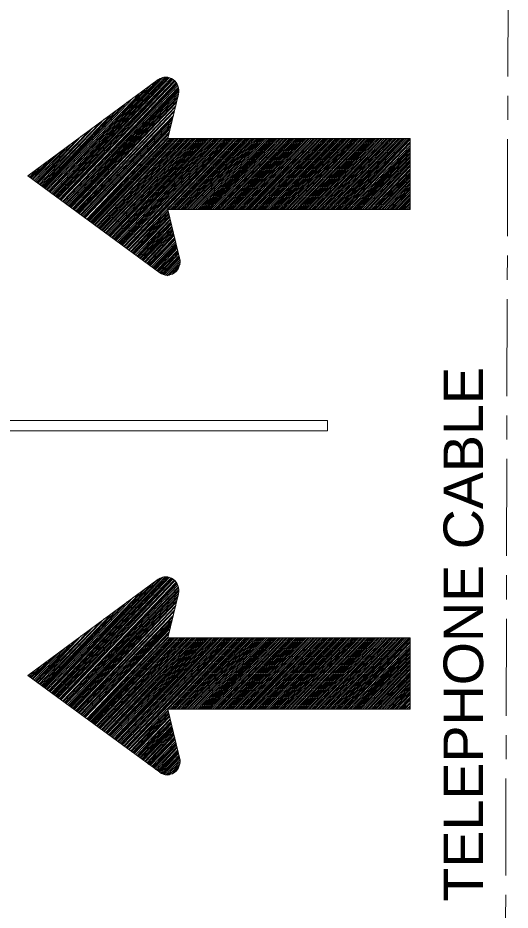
# Model space of a CAD drawing. Extents: x -524 to 1472, y -357 to 353.
# Drawn here: x 619.1 to 695.2, y -65.6 to 72.6 of the extents above; entities that cross this region are included whole.
import ezdxf

# ---------------------------------------------------------------- set-up
doc = ezdxf.new("R2010")
doc.units = 0
doc.header["$LTSCALE"] = 2.5
doc.linetypes.add('LONG_DASH_SHORT_DASH', pattern=[9.9, 6, -1.2, 1.5, -1.2])
doc.layers.add('1', color=7, linetype='Continuous', lineweight=13)

msp = doc.modelspace()

# ---------------------------------------------------------------- linework, layer by layer
at = {"layer": '1', "linetype": 'LONG_DASH_SHORT_DASH'}
msp.add_line((695.243, 202.293), (694.063, -250.206), dxfattribs=at)
at = {"layer": '1'}
for p, q in [((620.589, 48.148), (640.782, 63.035)), ((624.094, 45.636), (640.471, 62.768)), ((624.269, 45.437), (641.143, 63.228)), ((624.458, 45.37), (641.516, 63.347)), ((624.571, 45.249), (641.878, 63.414)), ((624.702, 45.185), (642.135, 63.414)), ((624.887, 45.055), (642.319, 63.347)), ((625.01, 44.86), (642.548, 63.347)), ((625.137, 44.796), (642.738, 63.228)), ((625.309, 44.675), (642.931, 63.156)), ((625.491, 44.547), (643.113, 63.082)), ((625.621, 44.402), (643.233, 62.9)), ((625.803, 44.402), (643.351, 62.768)), ((625.994, 44.215), (643.548, 62.575)), ((626.171, 44.146), (643.598, 62.44)), ((626.293, 43.952), (643.717, 62.32)), ((623.781, 45.763), (638.696, 61.471)), ((623.909, 45.698), (639.606, 62.12)), ((626.422, 43.825), (643.788, 62.12)), ((626.541, 43.756), (643.898, 61.868)), ((626.725, 43.643), (643.898, 61.667)), ((626.914, 43.512), (643.898, 61.418)), ((627.029, 43.381), (643.898, 61.154)), ((627.215, 43.318), (643.898, 60.826)), ((623.296, 46.151), (635.991, 59.544)), ((623.473, 46.091), (636.911, 60.192)), ((623.655, 45.964), (637.828, 60.778)), ((627.343, 43.262), (643.841, 60.455)), ((627.523, 43.058), (643.717, 60.123)), ((627.641, 42.936), (643.662, 59.744)), ((627.831, 42.862), (643.548, 59.424)), ((622.986, 46.328), (634.276, 58.203)), ((623.111, 46.278), (635.126, 58.845)), ((628.011, 42.739), (643.479, 58.967)), ((628.146, 42.615), (643.351, 58.715)), ((628.257, 42.476), (643.289, 58.252)), ((622.74, 46.605), (632.43, 56.911)), ((622.857, 46.474), (633.343, 57.48)), ((628.449, 42.411), (643.166, 57.935)), ((628.562, 42.29), (643.166, 57.48)), ((628.747, 42.149), (643.04, 57.165)), ((628.87, 42.026), (642.931, 56.786)), ((622.426, 46.856), (630.714, 55.624)), ((622.553, 46.731), (631.63, 56.198)), ((628.989, 41.897), (642.86, 56.457)), ((629.248, 41.827), (642.738, 55.994)), ((629.364, 41.7), (642.619, 55.677)), ((629.489, 41.647), (642.548, 55.292)), ((622.122, 47.121), (628.87, 54.264)), ((622.195, 46.982), (629.861, 54.909)), ((629.741, 41.448), (642.494, 54.909)), ((629.861, 41.383), (642.444, 54.593)), ((629.978, 41.255), (642.319, 54.138)), ((630.093, 41.136), (642.319, 53.939)), ((630.286, 40.998), (642.619, 53.939)), ((630.475, 40.927), (642.86, 53.939)), ((630.599, 40.804), (643.166, 53.939)), ((630.714, 40.685), (643.351, 53.939)), ((630.896, 40.609), (643.662, 53.939)), ((631.025, 40.484), (643.898, 53.939)), ((631.21, 40.355), (644.212, 53.939)), ((631.388, 40.221), (644.463, 53.939)), ((631.514, 40.096), (644.765, 53.939)), ((631.698, 40.032), (644.951, 53.939)), ((631.819, 39.893), (645.246, 53.939)), ((632.011, 39.768), (645.503, 53.939)), ((632.12, 39.643), (645.745, 53.939)), ((632.308, 39.516), (646.049, 53.939)), ((632.43, 39.451), (646.299, 53.939)), ((632.617, 39.315), (646.546, 53.939)), ((632.734, 39.194), (646.851, 53.939)), ((632.93, 39.12), (647.094, 53.939)), ((633.111, 39), (647.348, 53.939)), ((633.225, 38.872), (647.645, 53.939)), ((633.343, 38.738), (647.89, 53.939)), ((633.54, 38.609), (648.152, 53.939)), ((633.732, 38.543), (648.386, 53.939)), ((633.905, 38.359), (648.624, 53.939)), ((634.034, 38.225), (648.928, 53.939)), ((634.146, 38.157), (649.18, 53.939)), ((634.276, 38.103), (649.479, 53.939)), ((634.46, 37.961), (649.733, 53.939)), ((634.645, 37.835), (649.984, 53.939)), ((634.765, 37.708), (650.218, 53.939)), ((634.953, 37.582), (650.529, 53.939)), ((635.078, 37.505), (650.773, 53.939)), ((635.268, 37.394), (651.081, 53.939)), ((635.44, 37.267), (651.331, 53.939)), ((635.567, 37.128), (651.572, 53.939)), ((635.742, 36.991), (651.824, 53.939)), ((635.869, 36.938), (652.066, 53.939)), ((635.991, 36.815), (652.313, 53.939)), ((636.179, 36.663), (652.613, 53.939)), ((642.319, 42.936), (652.867, 53.939)), ((642.619, 42.936), (653.165, 53.939)), ((642.86, 42.936), (653.416, 53.939)), ((643.166, 42.936), (653.665, 53.939)), ((643.351, 42.936), (653.902, 53.939)), ((643.662, 42.936), (654.216, 53.939)), ((643.898, 42.936), (654.513, 53.939)), ((644.212, 42.936), (654.708, 53.939)), ((644.463, 42.936), (654.949, 53.939)), ((644.765, 42.936), (655.255, 53.939)), ((644.951, 42.936), (655.495, 53.939)), ((645.246, 42.936), (655.746, 53.939)), ((645.432, 42.936), (656.054, 53.939)), ((645.745, 42.936), (656.296, 53.939)), ((646.049, 42.936), (656.548, 53.939)), ((646.234, 42.936), (656.789, 53.939)), ((646.546, 42.936), (657.097, 53.939)), ((646.851, 42.936), (657.348, 53.939)), ((647.094, 42.936), (657.652, 53.939)), ((647.348, 42.936), (657.952, 53.939)), ((647.645, 42.936), (658.194, 53.939)), ((647.89, 42.936), (658.452, 53.939)), ((648.152, 42.936), (658.695, 53.939)), ((648.386, 42.936), (658.932, 53.939)), ((648.624, 42.936), (659.19, 53.939)), ((648.878, 42.936), (659.489, 53.939)), ((649.18, 42.936), (659.735, 53.939)), ((649.479, 42.936), (660.042, 53.939)), ((649.733, 42.936), (660.217, 53.939)), ((649.984, 42.936), (660.537, 53.939)), ((650.218, 42.936), (660.763, 53.939)), ((650.529, 42.936), (661.077, 53.939)), ((650.773, 42.936), (661.34, 53.939)), ((651.081, 42.936), (661.571, 53.939)), ((651.331, 42.936), (661.821, 53.939)), ((651.572, 42.936), (662.124, 53.939)), ((651.824, 42.936), (662.373, 53.939)), ((652.066, 42.936), (662.618, 53.939)), ((652.313, 42.936), (662.914, 53.939)), ((652.613, 42.936), (663.175, 53.939)), ((652.867, 42.936), (663.42, 53.939)), ((653.165, 42.936), (663.657, 53.939)), ((653.416, 42.936), (663.966, 53.939)), ((653.665, 42.936), (664.21, 53.939)), ((653.902, 42.936), (664.519, 53.939)), ((654.216, 42.936), (664.82, 53.939)), ((654.513, 42.936), (665.022, 53.939)), ((654.708, 42.936), (665.32, 53.939)), ((654.949, 42.936), (665.493, 53.939)), ((655.255, 42.936), (665.8, 53.939)), ((655.495, 42.936), (666.052, 53.939)), ((655.746, 42.936), (666.359, 53.939)), ((656.054, 42.936), (666.602, 53.939)), ((656.296, 42.936), (666.854, 53.939)), ((656.548, 42.936), (667.101, 53.939)), ((656.789, 42.936), (667.414, 53.939)), ((657.097, 42.936), (667.648, 53.939)), ((657.348, 42.936), (667.888, 53.939)), ((657.652, 42.936), (668.205, 53.939)), ((657.952, 42.936), (668.441, 53.939)), ((658.194, 42.936), (668.69, 53.939)), ((658.389, 42.936), (668.931, 53.939)), ((658.695, 42.936), (669.236, 53.939)), ((658.932, 42.936), (669.482, 53.939)), ((659.19, 42.936), (669.788, 53.939)), ((659.489, 42.936), (669.971, 53.939)), ((659.735, 42.936), (670.285, 53.939)), ((659.977, 42.936), (670.548, 53.939)), ((660.217, 42.936), (670.845, 53.939)), ((660.537, 42.936), (671.086, 53.939)), ((660.763, 42.936), (671.317, 53.939)), ((661.077, 42.936), (671.576, 53.939)), ((661.271, 42.936), (671.825, 53.939)), ((661.571, 42.936), (672.123, 53.939)), ((661.821, 42.936), (672.37, 53.939)), ((662.124, 42.936), (672.682, 53.939)), ((662.373, 42.936), (672.922, 53.939)), ((662.618, 42.936), (673.219, 53.939)), ((662.914, 42.936), (673.469, 53.939)), ((663.175, 42.936), (673.728, 53.939)), ((663.42, 42.936), (673.971, 53.939)), ((663.657, 42.936), (674.273, 53.939)), ((663.966, 42.936), (674.464, 53.939)), ((664.21, 42.936), (674.762, 53.939)), ((664.519, 42.936), (675.003, 53.939)), ((664.767, 42.936), (675.316, 53.939)), ((665.022, 42.936), (675.499, 53.939)), ((665.32, 42.936), (675.805, 53.939)), ((665.493, 42.936), (676.109, 53.939)), ((665.8, 42.936), (676.298, 53.939)), ((666.052, 42.936), (676.604, 53.939)), ((666.301, 42.936), (676.852, 53.939)), ((666.602, 42.936), (677.095, 53.939)), ((666.854, 42.936), (677.409, 53.939)), ((667.101, 42.936), (677.642, 53.939)), ((667.414, 42.936), (677.953, 53.939)), ((667.648, 42.936), (678.207, 53.939)), ((667.888, 42.936), (678.508, 53.939)), ((668.205, 42.936), (678.685, 53.939)), ((668.441, 42.936), (678.936, 53.939)), ((668.69, 42.936), (679.244, 53.939)), ((668.931, 42.936), (679.557, 53.939)), ((669.236, 42.936), (679.79, 53.939)), ((621.764, 47.307), (627.154, 52.922)), ((621.938, 47.172), (628.011, 53.562)), ((669.482, 42.936), (679.79, 53.754)), ((669.741, 42.936), (679.79, 53.425)), ((669.971, 42.936), (679.79, 53.175)), ((670.285, 42.936), (679.79, 52.847)), ((670.548, 42.936), (679.79, 52.528)), ((621.391, 47.572), (625.379, 51.625)), ((621.574, 47.437), (626.293, 52.267)), ((670.845, 42.936), (679.79, 52.333)), ((671.086, 42.936), (679.79, 52.08)), ((671.317, 42.936), (679.79, 51.752)), ((671.576, 42.936), (679.79, 51.49)), ((671.825, 42.936), (679.79, 51.174)), ((621.141, 47.766), (623.608, 50.27)), ((621.277, 47.633), (624.458, 50.993)), ((672.066, 42.936), (679.79, 50.924)), ((672.37, 42.936), (679.79, 50.596)), ((672.682, 42.936), (679.79, 50.338)), ((672.922, 42.936), (679.79, 50.151)), ((673.219, 42.936), (679.79, 49.821)), ((620.84, 47.947), (621.811, 48.974)), ((621.021, 47.888), (622.74, 49.691)), ((673.418, 42.936), (679.79, 49.558)), ((673.728, 42.936), (679.79, 49.235)), ((673.971, 42.936), (679.79, 48.974)), ((674.273, 42.936), (679.79, 48.661)), ((674.464, 42.936), (679.79, 48.4)), ((641.021, 33.136), (620.589, 48.148)), ((620.71, 48.087), (620.887, 48.344)), ((674.762, 42.936), (679.79, 48.148)), ((675.003, 42.936), (679.79, 47.888)), ((675.316, 42.936), (679.79, 47.572)), ((675.499, 42.936), (679.79, 47.37)), ((675.805, 42.936), (679.79, 47.046)), ((676.109, 42.936), (679.79, 46.792)), ((676.298, 42.936), (679.79, 46.474)), ((676.604, 42.936), (679.79, 46.216)), ((676.852, 42.936), (679.79, 45.964)), ((677.095, 42.936), (679.79, 45.636)), ((677.409, 42.936), (679.79, 45.37)), ((677.642, 42.936), (679.79, 45.116)), ((677.953, 42.936), (679.79, 44.796)), ((678.207, 42.936), (679.79, 44.547)), ((678.444, 42.936), (679.79, 44.284)), ((678.685, 42.936), (679.79, 43.952)), ((678.936, 42.936), (679.79, 43.756)), ((679.244, 42.936), (679.79, 43.441)), ((679.557, 42.936), (679.79, 43.184)), ((679.737, 42.936), (679.79, 42.936)), ((636.303, 36.615), (642.25, 42.739)), ((636.479, 36.424), (642.319, 42.615)), ((636.616, 36.303), (642.369, 42.346)), ((636.792, 36.226), (642.444, 42.149)), ((636.911, 36.095), (642.494, 41.897)), ((637.096, 36.035), (642.548, 41.7)), ((637.274, 35.855), (642.619, 41.448)), ((637.46, 35.707), (642.619, 41.255)), ((637.575, 35.649), (642.738, 40.998)), ((637.714, 35.528), (642.738, 40.804)), ((637.886, 35.38), (642.8, 40.609)), ((638.013, 35.32), (642.86, 40.355)), ((638.194, 35.2), (642.86, 40.156)), ((638.327, 35.133), (642.978, 39.952)), ((638.508, 35.004), (643.04, 39.768)), ((638.634, 34.813), (643.04, 39.516)), ((638.808, 34.748), (643.166, 39.315)), ((638.997, 34.62), (643.166, 39.067)), ((639.117, 34.493), (643.233, 38.872)), ((639.241, 34.359), (643.351, 38.609)), ((639.431, 34.291), (643.351, 38.426)), ((639.606, 34.235), (643.41, 38.225)), ((639.728, 34.039), (643.479, 37.961)), ((639.907, 33.907), (643.548, 37.708)), ((640.042, 33.854), (643.548, 37.505)), ((640.163, 33.709), (643.598, 37.317)), ((640.288, 33.591), (643.662, 37.072)), ((640.522, 33.451), (643.717, 36.938)), ((640.644, 33.392), (643.788, 36.615)), ((640.83, 33.272), (643.841, 36.424)), ((640.957, 33.136), (643.898, 36.226)), ((641.143, 33.002), (643.898, 36.035)), ((641.331, 32.95), (644.031, 35.779)), ((641.516, 32.877), (644.088, 35.581)), ((641.696, 32.819), (644.088, 35.32)), ((641.942, 32.748), (644.153, 35.133)), ((642.178, 32.674), (644.153, 34.813)), ((642.494, 32.748), (644.153, 34.493)), ((642.86, 32.877), (644.031, 34.167)), ((643.41, 33.207), (643.717, 33.527)), ((620.589, -29.223), (640.782, -14.343)), ((624.094, -31.738), (640.471, -14.601)), ((624.269, -31.929), (641.143, -14.155)), ((624.458, -31.982), (641.516, -14.024)), ((624.571, -32.121), (641.878, -13.955)), ((624.702, -32.183), (642.135, -13.955)), ((624.887, -32.311), (642.319, -14.024)), ((625.01, -32.51), (642.548, -14.024)), ((625.137, -32.58), (642.738, -14.155)), ((625.309, -32.702), (642.931, -14.219)), ((625.491, -32.828), (643.113, -14.273)), ((625.621, -32.951), (643.233, -14.466)), ((625.803, -32.951), (643.351, -14.601)), ((625.994, -33.158), (643.548, -14.797)), ((626.171, -33.216), (643.598, -14.914)), ((626.293, -33.395), (643.717, -15.04)), ((623.781, -31.606), (638.696, -15.882)), ((623.909, -31.669), (639.606, -15.238)), ((626.422, -33.544), (643.788, -15.238)), ((626.541, -33.594), (643.898, -15.498)), ((626.725, -33.727), (643.898, -15.681)), ((626.914, -33.869), (643.898, -15.949)), ((627.029, -33.985), (643.898, -16.209)), ((627.215, -34.045), (643.898, -16.525)), ((623.296, -31.222), (635.991, -17.819)), ((623.473, -31.288), (636.911, -17.178)), ((623.655, -31.41), (637.828, -16.601)), ((627.343, -34.122), (643.841, -16.915)), ((627.523, -34.307), (643.717, -17.243)), ((627.641, -34.436), (643.662, -17.624)), ((627.831, -34.514), (643.548, -17.939)), ((622.986, -31.017), (634.276, -19.172)), ((623.111, -31.095), (635.126, -18.527)), ((628.011, -34.632), (643.479, -18.408)), ((628.146, -34.765), (643.351, -18.655)), ((628.257, -34.886), (643.289, -19.103)), ((622.74, -30.764), (632.43, -20.466)), ((622.857, -30.896), (633.343, -19.87)), ((628.449, -34.96), (643.166, -19.434)), ((628.562, -35.089), (643.166, -19.87)), ((628.747, -35.211), (643.04, -20.198)), ((628.87, -35.339), (642.931, -20.59)), ((622.426, -30.508), (630.714, -21.746)), ((622.553, -30.641), (631.63, -21.159)), ((628.989, -35.474), (642.86, -20.903)), ((629.248, -35.54), (642.738, -21.357)), ((629.364, -35.659), (642.619, -21.684)), ((629.489, -35.722), (642.548, -22.075)), ((622.122, -30.255), (628.87, -23.099)), ((622.195, -30.379), (629.861, -22.456)), ((629.741, -35.928), (642.494, -22.456)), ((629.861, -35.976), (642.444, -22.773)), ((629.978, -36.118), (642.319, -23.23)), ((630.093, -36.242), (642.319, -23.423)), ((630.286, -36.37), (642.619, -23.423)), ((630.475, -36.438), (642.86, -23.423)), ((630.599, -36.571), (643.166, -23.423)), ((630.714, -36.697), (643.351, -23.423)), ((630.896, -36.761), (643.662, -23.423)), ((631.025, -36.886), (643.898, -23.423)), ((631.21, -37.006), (644.212, -23.423)), ((631.388, -37.145), (644.463, -23.423)), ((631.514, -37.266), (644.765, -23.423)), ((631.698, -37.334), (644.951, -23.423)), ((631.819, -37.465), (645.246, -23.423)), ((632.011, -37.581), (645.503, -23.423)), ((632.12, -37.738), (645.745, -23.423)), ((632.308, -37.853), (646.049, -23.423)), ((632.43, -37.91), (646.299, -23.423)), ((632.617, -38.051), (646.546, -23.423)), ((632.734, -38.174), (646.851, -23.423)), ((632.93, -38.236), (647.094, -23.423)), ((633.111, -38.381), (647.348, -23.423)), ((633.225, -38.5), (647.645, -23.423)), ((633.343, -38.624), (647.89, -23.423)), ((633.54, -38.754), (648.152, -23.423)), ((633.732, -38.816), (648.386, -23.423)), ((633.905, -39.023), (648.624, -23.423)), ((634.034, -39.145), (648.928, -23.423)), ((634.146, -39.2), (649.18, -23.423)), ((634.276, -39.266), (649.479, -23.423)), ((634.46, -39.392), (649.733, -23.423)), ((634.645, -39.529), (649.984, -23.423)), ((634.765, -39.656), (650.218, -23.423)), ((634.953, -39.793), (650.529, -23.423)), ((635.078, -39.845), (650.773, -23.423)), ((635.268, -39.985), (651.081, -23.423)), ((635.44, -40.11), (651.331, -23.423)), ((635.567, -40.229), (651.572, -23.423)), ((635.742, -40.371), (651.824, -23.423)), ((635.869, -40.427), (652.066, -23.423)), ((635.991, -40.56), (652.313, -23.423)), ((636.179, -40.687), (652.613, -23.423)), ((642.319, -34.436), (652.867, -23.423)), ((642.619, -34.436), (653.165, -23.423)), ((642.86, -34.436), (653.416, -23.423)), ((643.166, -34.436), (653.665, -23.423)), ((643.351, -34.436), (653.902, -23.423)), ((643.662, -34.436), (654.216, -23.423)), ((643.898, -34.436), (654.513, -23.423)), ((644.212, -34.436), (654.708, -23.423)), ((644.463, -34.436), (654.949, -23.423)), ((644.765, -34.436), (655.255, -23.423)), ((644.951, -34.436), (655.495, -23.423)), ((645.246, -34.436), (655.746, -23.423)), ((645.432, -34.436), (656.054, -23.423)), ((645.745, -34.436), (656.296, -23.423)), ((646.049, -34.436), (656.548, -23.423)), ((646.234, -34.436), (656.789, -23.423)), ((646.546, -34.436), (657.097, -23.423)), ((646.851, -34.436), (657.348, -23.423)), ((647.094, -34.436), (657.652, -23.423)), ((647.348, -34.436), (657.952, -23.423)), ((647.645, -34.436), (658.194, -23.423)), ((647.89, -34.436), (658.452, -23.423)), ((648.152, -34.436), (658.695, -23.423)), ((648.386, -34.436), (658.932, -23.423)), ((648.624, -34.436), (659.19, -23.423)), ((648.878, -34.436), (659.489, -23.423)), ((649.18, -34.436), (659.735, -23.423)), ((649.479, -34.436), (660.042, -23.423)), ((649.733, -34.436), (660.217, -23.423)), ((649.984, -34.436), (660.537, -23.423)), ((650.218, -34.436), (660.763, -23.423)), ((650.529, -34.436), (661.077, -23.423)), ((650.773, -34.436), (661.34, -23.423)), ((651.081, -34.436), (661.571, -23.423)), ((651.331, -34.436), (661.821, -23.423)), ((651.572, -34.436), (662.124, -23.423)), ((651.824, -34.436), (662.373, -23.423)), ((652.066, -34.436), (662.618, -23.423)), ((652.313, -34.436), (662.914, -23.423)), ((652.613, -34.436), (663.175, -23.423)), ((652.867, -34.436), (663.42, -23.423)), ((653.165, -34.436), (663.657, -23.423)), ((653.416, -34.436), (663.966, -23.423)), ((653.665, -34.436), (664.21, -23.423)), ((653.902, -34.436), (664.519, -23.423)), ((654.216, -34.436), (664.82, -23.423)), ((654.513, -34.436), (665.022, -23.423)), ((654.708, -34.436), (665.32, -23.423)), ((654.949, -34.436), (665.493, -23.423)), ((655.255, -34.436), (665.8, -23.423)), ((655.495, -34.436), (666.052, -23.423)), ((655.746, -34.436), (666.359, -23.423)), ((656.054, -34.436), (666.602, -23.423)), ((656.296, -34.436), (666.854, -23.423)), ((656.548, -34.436), (667.101, -23.423)), ((656.789, -34.436), (667.414, -23.423)), ((657.097, -34.436), (667.648, -23.423)), ((657.348, -34.436), (667.888, -23.423)), ((657.652, -34.436), (668.205, -23.423)), ((657.952, -34.436), (668.441, -23.423)), ((658.194, -34.436), (668.69, -23.423)), ((658.389, -34.436), (668.931, -23.423)), ((658.695, -34.436), (669.236, -23.423)), ((658.932, -34.436), (669.482, -23.423)), ((659.19, -34.436), (669.788, -23.423)), ((659.489, -34.436), (669.971, -23.423)), ((659.735, -34.436), (670.285, -23.423)), ((659.977, -34.436), (670.548, -23.423)), ((660.217, -34.436), (670.845, -23.423)), ((660.537, -34.436), (671.086, -23.423)), ((660.763, -34.436), (671.317, -23.423)), ((661.077, -34.436), (671.576, -23.423)), ((661.271, -34.436), (671.825, -23.423)), ((661.571, -34.436), (672.123, -23.423)), ((661.821, -34.436), (672.37, -23.423)), ((662.124, -34.436), (672.682, -23.423)), ((662.373, -34.436), (672.922, -23.423)), ((662.618, -34.436), (673.219, -23.423)), ((662.914, -34.436), (673.469, -23.423)), ((663.175, -34.436), (673.728, -23.423)), ((663.42, -34.436), (673.971, -23.423)), ((663.657, -34.436), (674.273, -23.423)), ((663.966, -34.436), (674.464, -23.423)), ((664.21, -34.436), (674.762, -23.423)), ((664.519, -34.436), (675.003, -23.423)), ((664.767, -34.436), (675.316, -23.423)), ((665.022, -34.436), (675.499, -23.423)), ((665.32, -34.436), (675.805, -23.423)), ((665.493, -34.436), (676.109, -23.423)), ((665.8, -34.436), (676.298, -23.423)), ((666.052, -34.436), (676.604, -23.423)), ((666.301, -34.436), (676.852, -23.423)), ((666.602, -34.436), (677.095, -23.423)), ((666.854, -34.436), (677.409, -23.423)), ((667.101, -34.436), (677.642, -23.423)), ((667.414, -34.436), (677.953, -23.423)), ((667.648, -34.436), (678.207, -23.423)), ((667.888, -34.436), (678.508, -23.423)), ((668.205, -34.436), (678.685, -23.423)), ((668.441, -34.436), (678.936, -23.423)), ((668.69, -34.436), (679.244, -23.423)), ((668.931, -34.436), (679.557, -23.423)), ((669.236, -34.436), (679.79, -23.423)), ((621.764, -30.053), (627.154, -24.461)), ((621.938, -30.181), (628.011, -23.803)), ((669.482, -34.436), (679.79, -23.615)), ((669.741, -34.436), (679.79, -23.937)), ((669.971, -34.436), (679.79, -24.192)), ((670.285, -34.436), (679.79, -24.52)), ((670.548, -34.436), (679.79, -24.844)), ((621.391, -29.799), (625.379, -25.736)), ((621.574, -29.933), (626.293, -25.104)), ((670.845, -34.436), (679.79, -25.029)), ((671.086, -34.436), (679.79, -25.299)), ((671.317, -34.436), (679.79, -25.614)), ((671.576, -34.436), (679.79, -25.876)), ((671.825, -34.436), (679.79, -26.187)), ((621.141, -29.604), (623.608, -27.096)), ((621.277, -29.729), (624.458, -26.39)), ((672.066, -34.436), (679.79, -26.455)), ((672.37, -34.436), (679.79, -26.773)), ((672.682, -34.436), (679.79, -27.029)), ((672.922, -34.436), (679.79, -27.227)), ((673.219, -34.436), (679.79, -27.549)), ((620.84, -29.412), (621.811, -28.382)), ((621.021, -29.477), (622.74, -27.679)), ((673.418, -34.436), (679.79, -27.803)), ((673.728, -34.436), (679.79, -28.116)), ((673.971, -34.436), (679.79, -28.382)), ((674.273, -34.436), (679.79, -28.711)), ((674.464, -34.436), (679.79, -28.962)), ((641.021, -44.218), (620.589, -29.223)), ((620.71, -29.291), (620.887, -29.038)), ((674.762, -34.436), (679.79, -29.223)), ((675.003, -34.436), (679.79, -29.477)), ((675.316, -34.436), (679.79, -29.799)), ((675.499, -34.436), (679.79, -29.994)), ((675.805, -34.436), (679.79, -30.326)), ((676.109, -34.436), (679.79, -30.567)), ((676.298, -34.436), (679.79, -30.896)), ((676.604, -34.436), (679.79, -31.147)), ((676.852, -34.436), (679.79, -31.41)), ((677.095, -34.436), (679.79, -31.738)), ((677.409, -34.436), (679.79, -31.982)), ((677.642, -34.436), (679.79, -32.252)), ((677.953, -34.436), (679.79, -32.58)), ((678.207, -34.436), (679.79, -32.828)), ((678.444, -34.436), (679.79, -33.08)), ((678.685, -34.436), (679.79, -33.395)), ((678.936, -34.436), (679.79, -33.594)), ((679.244, -34.436), (679.79, -33.923)), ((679.557, -34.436), (679.79, -34.19)), ((679.737, -34.436), (679.79, -34.436)), ((636.303, -40.756), (642.25, -34.632)), ((636.479, -40.949), (642.319, -34.765)), ((636.616, -41.077), (642.369, -35.011)), ((636.792, -41.134), (642.444, -35.211)), ((636.911, -41.276), (642.494, -35.474)), ((637.096, -41.332), (642.548, -35.659)), ((637.274, -41.528), (642.619, -35.928)), ((637.46, -41.657), (642.619, -36.118)), ((637.575, -41.718), (642.738, -36.37)), ((637.714, -41.841), (642.738, -36.571)), ((637.886, -41.98), (642.8, -36.761)), ((638.013, -42.04), (642.86, -37.006)), ((638.194, -42.17), (642.86, -37.211)), ((638.327, -42.238), (642.978, -37.414)), ((638.508, -42.365), (643.04, -37.581)), ((638.634, -42.559), (643.04, -37.853)), ((638.808, -42.617), (643.166, -38.051)), ((638.997, -42.742), (643.166, -38.3)), ((639.117, -42.877), (643.233, -38.5)), ((639.241, -43.02), (643.351, -38.754)), ((639.431, -43.071), (643.351, -38.948)), ((639.606, -43.133), (643.41, -39.145)), ((639.728, -43.333), (643.479, -39.392)), ((639.907, -43.454), (643.548, -39.656)), ((640.042, -43.519), (643.548, -39.845)), ((640.163, -43.647), (643.598, -40.042)), ((640.288, -43.781), (643.662, -40.295)), ((640.522, -43.907), (643.717, -40.427)), ((640.644, -43.976), (643.788, -40.756)), ((640.83, -44.103), (643.841, -40.949)), ((640.957, -44.218), (643.898, -41.134)), ((641.143, -44.36), (643.898, -41.332)), ((641.331, -44.434), (644.031, -41.592)), ((641.516, -44.489), (644.088, -41.787)), ((641.696, -44.547), (644.088, -42.04)), ((641.942, -44.623), (644.153, -42.238)), ((642.178, -44.672), (644.153, -42.559)), ((642.494, -44.623), (644.153, -42.877)), ((642.86, -44.489), (644.031, -43.205)), ((643.41, -44.163), (643.717, -43.848))]:
    msp.add_line(p, q, dxfattribs=at)
for points in [[(643.898, 60.778), (642.25, 53.939), (679.79, 53.939), (679.79, 42.936), (642.25, 42.936), (644.088, 35.38)], [(643.898, -16.601), (642.25, -23.423), (679.79, -23.423), (679.79, -34.436), (642.25, -34.436), (644.088, -41.98)]]:
    msp.add_lwpolyline(points, dxfattribs=at)
msp.add_lwpolyline([(605.627, 10.269), (666.975, 10.269), (666.975, 8.654), (605.627, 8.654)], close=True, dxfattribs=at)
for centre, start_param, end_param in [((641.96, 61.315), 1.3176976, 3.7548511), ((642.161, 34.853), 5.6720666, 8.1107902), ((641.96, -16.052), 1.3176976, 3.7548511), ((642.161, -42.514), 5.6720666, 8.1107902)]:
    msp.add_ellipse(centre, major_axis=(0, -2.101), ratio=0.952381, start_param=start_param, end_param=end_param, dxfattribs=at)

# ---------------------------------------------------------------- texts
at = {"layer": '1', "width": 1.05}
msp.add_text('TELEPHONE CABLE', height=6.132, rotation=90, dxfattribs=at).set_placement((691.061, -64.242))

doc.saveas('drawing.dxf')
